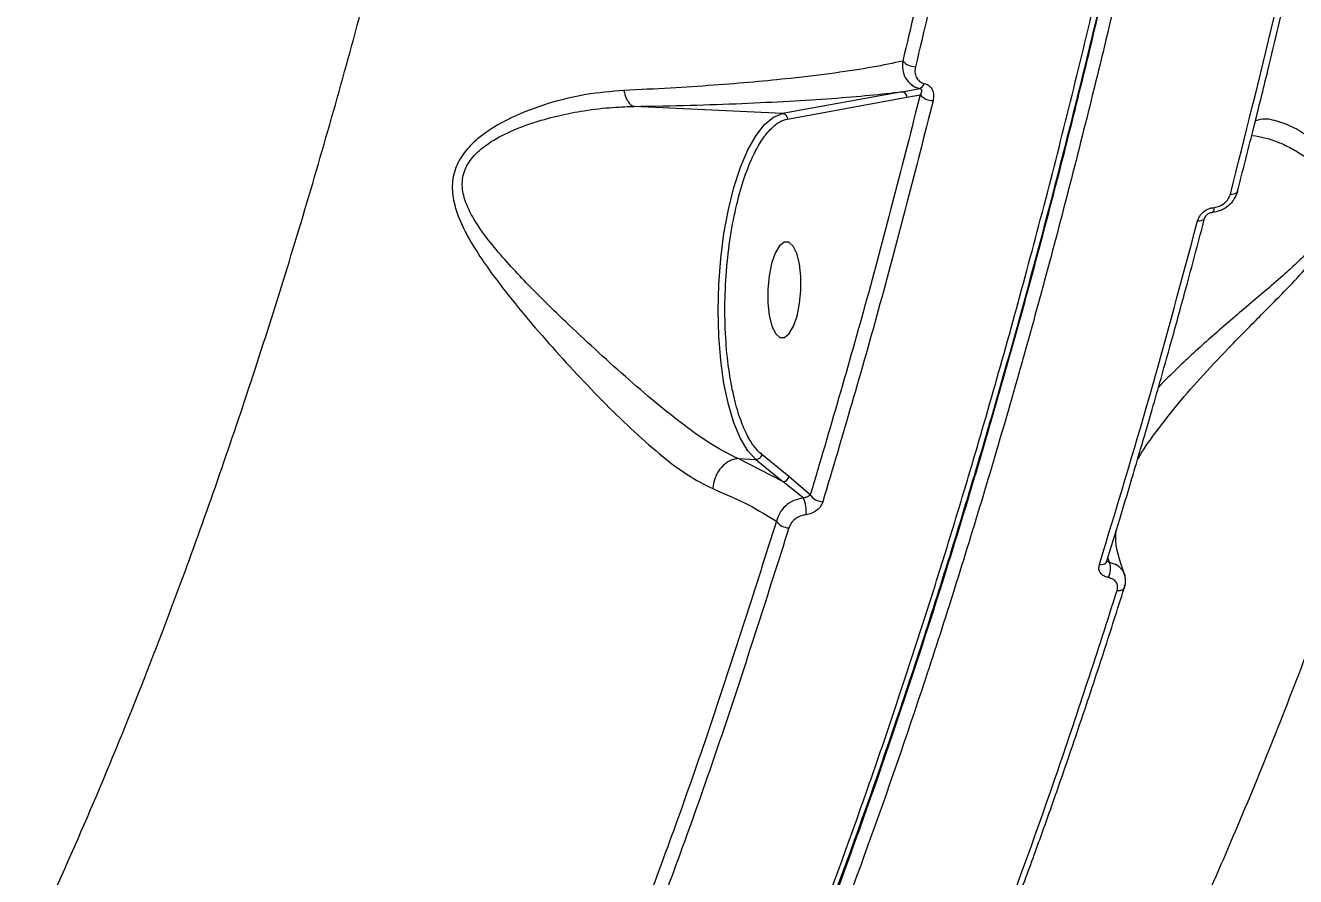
# Model space of a CAD drawing. Header units: millimetres. Extents: x -5609 to 5139, y -3980 to 3221.
# Drawn here: x 2520.1 to 2638.7, y -539.4 to -459.9 of the extents above; entities that cross this region are included whole.
import ezdxf

# ---------------------------------------------------------------- set-up
doc = ezdxf.new("R2010")
doc.units = ezdxf.units.MM
for name, color, linetype in [('DIKOM_ОБЪЕКТ', 7, 'Continuous'), ('DIKOM_РАЗМЕР_ЗОНА', 7, 'Continuous'), ('DIKOM_РАЗМЕР_ОБЪЕКТА', 7, 'Continuous')]:
    doc.layers.add(name, color=color, linetype=linetype)
doc.styles.add('style1', font='arial.ttf', dxfattribs={"width": 0.8})
doc.dimstyles.new('1-50', dxfattribs={"dimtxt": 300, "dimasz": 200, "dimexe": 100, "dimexo": 0, "dimgap": 100, "dimtad": 1, "dimtxsty": 'style1', "dimcen": 200, "dimclrd": 7, "dimclre": 7, "dimclrt": 7, "dimadec": 1, "dimazin": 2, "dimtfac": 1, "dimtmove": 0, "dimatfit": 2, "dimfxl": 0, "dimlwd": 25, "dimlwe": 18, "dimarcsym": 0})

# ---------------------------------------------------------------- blocks, each defined once
blk = doc.blocks.new('A$Cc336a1e3')
at = {"color": 7, "linetype": 'Continuous', "lineweight": 15}
for p, q in [((5422.11, 806.77), (5410.94, 804.74)), ((5422.11, 806.77), (5423.76, 807.08)), ((5422.56, 806.25), (5423.8, 806.49)), ((5410.94, 804.74), (5397.09, 805.4)), ((5411.4, 804.22), (5422.56, 806.25)), ((5410.94, 804.74), (5411.06, 804.72)), ((5450.35, 794.92), (5450.39, 795)), ((5406.79, 772.5), (5406.79, 772.5)), ((5406.79, 772.5), (5408.46, 772.42)), ((5410.99, 770.36), (5406.79, 772.5)), ((5408.46, 772.42), (5410.99, 770.36)), ((5411.52, 770.82), (5409, 772.88)), ((5412.88, 768.83), (5410.99, 770.36)), ((5413.54, 769.12), (5411.52, 770.82))]:
    blk.add_line(p, q, dxfattribs=at)
at = {"color": 8, "linetype": 'Continuous', "lineweight": 15}
for p, q in [((5454.78, 802.69), (5455.15, 802.66)), ((5441.31, 763.21), (5441.48, 762.8))]:
    blk.add_line(p, q, dxfattribs=at)
at = {"color": 7, "linetype": 'Continuous', "lineweight": 15, "flags": 128}
for points in [[(5408.46, 772.42), (5407.71, 773.24), (5407.02, 774.39), (5406.41, 775.84), (5405.89, 777.57), (5405.48, 779.52), (5405.18, 781.66), (5404.99, 783.95), (5404.93, 786.33), (5404.99, 788.76), (5405.18, 791.18), (5405.48, 793.53), (5405.9, 795.77), (5406.41, 797.84), (5407.02, 799.72), (5407.71, 801.34), (5408.47, 802.68), (5409.27, 803.71), (5410.1, 804.4), (5410.94, 804.74)], [(5410.65, 792.38), (5410.25, 791.69), (5409.92, 790.73), (5409.69, 789.57), (5409.57, 788.31), (5409.58, 787.04), (5409.71, 785.87), (5409.95, 784.9), (5410.29, 784.2), (5410.7, 783.83), (5411.14, 783.82), (5411.58, 784.18), (5411.98, 784.86), (5412.31, 785.82), (5412.54, 786.98), (5412.66, 788.25), (5412.66, 789.52), (5412.52, 790.68), (5412.28, 791.66), (5411.94, 792.35), (5411.53, 792.72), (5411.09, 792.73), (5410.65, 792.38)]]:
    blk.add_lwpolyline(points, dxfattribs=at)
at = {"color": 8, "linetype": 'Continuous', "lineweight": 15, "flags": 128}
for points in [[(5452.76, 797.2), (5452.93, 797.2), (5453.09, 797.22), (5453.22, 797.26), (5453.33, 797.32), (5453.4, 797.39), (5453.45, 797.47), (5453.46, 797.54)], [(5440.53, 762.61), (5440.71, 762.61), (5440.87, 762.64), (5441.01, 762.69), (5441.12, 762.76), (5441.2, 762.84), (5441.24, 762.95), (5441.25, 762.99)]]:
    blk.add_lwpolyline(points, dxfattribs=at)
at = {"color": 7, "linetype": 'Continuous', "lineweight": 15}
for centre, radius, start, end in [((5423.36, 810.71), 1.6, 222.1495, 269.9551), ((5422.08, 806.31), 0.454, 72.0516, 87.1725), ((5422.05, 806.26), 0.51, 358.0595, 70.696), ((5423.48, 807.73), 0.71, 292.871, 344.9894), ((5424.99, 807.48), 1.54, 219.6396, 270.5018), ((5411, 770.89), 0.53, 269.0093, 352.4292), ((5410.31, 767.6), 2.85, 353.199, 25.4841), ((5414.71, 769.87), 1.39, 212.354, 269.9919), ((5411.55, 767.45), 1.41, 213.8609, 269.4474), ((5439.7, 762.24), 1.87, 332.8537, 17.4696)]:
    blk.add_arc(centre, radius, start, end, dxfattribs=at)
at = {"color": 8, "linetype": 'Continuous', "lineweight": 15}
blk.add_arc((5449.83, 795.42), 0.719, 259.0258, 316.5348, dxfattribs=at)
at = {"color": 7, "linetype": 'Continuous', "lineweight": 15}
for points, knots in [([(5366.47, 639.15), (5368.93, 642.33), (5373.84, 648.68), (5381, 659.52), (5387.98, 671.24), (5394.74, 683.9), (5401.13, 697.13), (5407.14, 710.81), (5412.79, 724.85), (5417.11, 736.56), (5420.24, 745.54), (5422.26, 751.54), (5424.24, 757.64), (5426.19, 763.81), (5428.09, 770.07), (5431.16, 780.5), (5435.24, 795.34), (5440.11, 814.92), (5444.58, 834.87), (5448.65, 855.12), (5452.25, 875.14), (5455.39, 894.85), (5458.12, 914.16), (5459.99, 929.28), (5461.21, 940.1), (5461.9, 946.59), (5462.56, 953.08), (5463.18, 959.57), (5463.76, 966.04), (5464.31, 972.5), (5465.26, 984.51), (5466.44, 1002.04), (5467.54, 1025), (5468.2, 1047.66), (5468.44, 1069.94), (5468.29, 1089.1), (5467.92, 1105.23), (5467.46, 1118.44), (5466.86, 1131.43), (5466.13, 1144.19), (5465.25, 1156.72), (5464.25, 1169.01), (5463.12, 1181.05), (5461.56, 1195.71), (5459.44, 1212.84), (5456.6, 1232.21), (5453.4, 1250.96), (5449.85, 1269.06), (5445.95, 1286.45), (5441.73, 1303.08), (5437.19, 1318.92), (5432.34, 1333.92), (5427.23, 1348.11), (5423.58, 1356.81), (5421.76, 1361.16)], [0, 0, 0, 0, 0.025552, 0.050983, 0.076294, 0.101484, 0.126553, 0.149842, 0.173026, 0.196104, 0.205143, 0.214165, 0.223171, 0.232161, 0.241134, 0.250092, 0.276443, 0.302491, 0.328238, 0.353682, 0.378823, 0.402016, 0.424946, 0.447612, 0.455186, 0.46273, 0.470244, 0.477729, 0.485183, 0.492607, 0.500002, 0.526531, 0.552719, 0.578564, 0.604068, 0.629229, 0.644782, 0.660202, 0.675488, 0.690641, 0.70566, 0.720545, 0.735296, 0.749914, 0.775113, 0.80027, 0.825384, 0.850457, 0.875486, 0.900474, 0.925419, 0.950322, 0.975182, 1, 1, 1, 1]), ([(5367.13, 639.42), (5367.85, 640.32), (5369.21, 642.03), (5371.1, 644.52), (5372.72, 646.72), (5374.07, 648.59), (5375.2, 650.2), (5377.45, 653.44), (5380.73, 658.42), (5385.05, 665.44), (5390.24, 674.44), (5396.37, 686.04), (5403.11, 700.25), (5409.42, 714.92), (5415.31, 729.92), (5420.95, 745.68), (5426.34, 762.15), (5431.45, 779.28), (5436.29, 797.04), (5440.83, 815.39), (5445.07, 834.28), (5449, 853.67), (5452.6, 873.48), (5455.85, 893.67), (5458.77, 914.19), (5461.33, 934.99), (5463.54, 956.02), (5465.39, 977.23), (5466.86, 998.56), (5467.96, 1019.93), (5468.69, 1041.3), (5469.04, 1062.62), (5469.01, 1083.84), (5468.6, 1104.9), (5467.81, 1125.76), (5466.65, 1146.34), (5465.12, 1166.58), (5463.22, 1186.44), (5460.96, 1205.88), (5458.34, 1224.83), (5455.36, 1243.28), (5452.05, 1261.15), (5448.48, 1278.01), (5444.69, 1293.85), (5440.72, 1308.72), (5437.27, 1320.28), (5434.5, 1328.86), (5432.57, 1334.58), (5431.04, 1338.92), (5429.85, 1342.16), (5428.9, 1344.74), (5427.69, 1347.93), (5426.19, 1351.74), (5424.41, 1356.13), (5423.11, 1359.18), (5422.41, 1360.81)], [0, 0, 0, 0, 0.007473, 0.014038, 0.019684, 0.024396, 0.028181, 0.031571, 0.048145, 0.063179, 0.078212, 0.105054, 0.131895, 0.156297, 0.180744, 0.205166, 0.229565, 0.253964, 0.278363, 0.302761, 0.327166, 0.351622, 0.376024, 0.400421, 0.424819, 0.449216, 0.473614, 0.498037, 0.522477, 0.546874, 0.571271, 0.595669, 0.620065, 0.644465, 0.668917, 0.693327, 0.717725, 0.742122, 0.766521, 0.790918, 0.81533, 0.839783, 0.864185, 0.886958, 0.909732, 0.932505, 0.942527, 0.952483, 0.961633, 0.965112, 0.969632, 0.975381, 0.982366, 0.990583, 1, 1, 1, 1]), ([(5330.24, 706.77), (5331.99, 709.97), (5335.49, 716.35), (5340.55, 726.69), (5345.46, 737.52), (5350.2, 748.89), (5354.37, 759.71), (5358, 769.81), (5361.14, 779.06), (5364.17, 788.51), (5367.09, 798.16), (5369.9, 807.98), (5372.59, 817.96), (5375.9, 831), (5379.69, 847.28), (5383.77, 866.94), (5387.43, 886.86), (5390.21, 904.14), (5392.3, 918.59), (5393.83, 930.13), (5395.22, 941.68), (5396.49, 953.21), (5397.62, 964.73), (5398.62, 976.21), (5399.58, 988.67), (5400.45, 1002.1), (5401.19, 1016.47), (5401.74, 1030.71), (5402.1, 1044.8), (5402.28, 1058.71), (5402.28, 1072.7), (5402.09, 1086.75), (5401.71, 1100.83), (5401.15, 1114.67), (5400.42, 1128.26), (5399.51, 1141.58), (5398.24, 1157.12), (5396.48, 1174.71), (5394.08, 1194.1), (5391.32, 1212.76), (5388.19, 1230.8), (5384.71, 1248.19), (5380.83, 1265.02), (5376.62, 1281.23), (5373.52, 1291.41), (5371.96, 1296.5)], [0, 0, 0, 0, 0.025182, 0.050256, 0.075225, 0.100087, 0.124843, 0.143028, 0.161119, 0.179116, 0.197018, 0.214827, 0.232542, 0.250163, 0.282871, 0.315161, 0.347035, 0.378492, 0.396282, 0.413936, 0.431453, 0.448835, 0.466081, 0.48319, 0.500164, 0.52159, 0.542805, 0.563806, 0.584596, 0.605174, 0.625539, 0.646846, 0.667953, 0.688858, 0.709563, 0.730066, 0.750369, 0.782153, 0.81358, 0.844649, 0.875361, 0.906467, 0.937368, 0.968702, 1, 1, 1, 1]), ([(5454.18, 1256.31), (5455.3, 1250.24), (5457.53, 1238.09), (5460.43, 1219.09), (5463, 1199.56), (5465.18, 1179.51), (5466.95, 1159.46), (5468.32, 1139.48), (5469.32, 1119.65), (5469.86, 1103.1), (5470.12, 1089.99), (5470.23, 1080.4), (5470.26, 1070.76), (5470.21, 1061.1), (5470.04, 1047.81), (5469.61, 1030.77), (5468.73, 1009.9), (5467.47, 988.75), (5465.82, 967.39), (5463.82, 946.37), (5461.49, 925.74), (5458.84, 905.56), (5456.5, 889.93), (5454.69, 878.78), (5453.55, 872.03), (5452.36, 865.3), (5451.13, 858.59), (5449.86, 851.9), (5448.55, 845.23), (5446.37, 834.58), (5443.19, 820.04), (5438.81, 801.88), (5434.09, 784.05), (5429.02, 766.62), (5423.74, 750.04), (5418.26, 734.33), (5412.62, 719.51), (5407.91, 708.2), (5404.28, 700.02), (5401.84, 694.71), (5399.35, 689.51), (5396.83, 684.42), (5394.26, 679.44), (5390.34, 672.13), (5384.98, 662.83), (5378.1, 652.1), (5371.04, 642.29), (5363.82, 633.46), (5356.46, 625.64), (5348.97, 618.86), (5341.39, 613.15), (5333.72, 608.58), (5325.99, 605.07), (5320.82, 603.72), (5318.23, 603.04)], [0, 0, 0, 0, 0.024819, 0.049681, 0.074585, 0.099531, 0.12452, 0.147882, 0.17128, 0.194715, 0.205777, 0.216847, 0.227925, 0.239011, 0.250105, 0.273561, 0.297359, 0.321499, 0.345981, 0.370806, 0.394284, 0.418061, 0.442135, 0.45031, 0.458518, 0.466761, 0.475037, 0.483347, 0.49169, 0.500068, 0.523695, 0.547624, 0.571855, 0.596389, 0.621225, 0.644678, 0.668395, 0.692375, 0.701869, 0.711403, 0.720978, 0.730593, 0.74025, 0.749946, 0.774408, 0.798991, 0.823695, 0.848519, 0.873464, 0.89853, 0.923716, 0.949023, 0.974451, 1, 1, 1, 1]), ([(5438.13, 890.17), (5437, 883.19), (5434.74, 869.24), (5430.9, 848.86), (5426.75, 828.9), (5423.7, 816.07), (5422.17, 809.64)], [0, 0, 0, 0, 0.250351, 0.500001, 0.749649, 1, 1, 1, 1]), ([(5439.36, 889.83), (5438.25, 882.96), (5436.01, 869.15), (5432.19, 848.83), (5428.01, 828.69), (5424.92, 815.66), (5423.36, 809.11)], [0, 0, 0, 0, 0.24551, 0.494014, 0.745511, 1, 1, 1, 1]), ([(5452.76, 797.2), (5454.13, 802.64), (5456.86, 813.45), (5460.63, 830.12), (5464.12, 846.93), (5467.34, 863.87), (5469.27, 875.33), (5470.22, 881.03)], [0, 0, 0, 0, 0.204931, 0.407396, 0.607396, 0.804931, 1, 1, 1, 1]), ([(5453.41, 797.4), (5453.94, 799.46), (5454.9, 803.21), (5456.18, 808.39), (5457.19, 812.57), (5458, 815.99), (5458.71, 819.04), (5459.72, 823.46), (5461.04, 829.38), (5462.55, 836.44), (5463.93, 843.16), (5465.16, 849.33), (5466.14, 854.37), (5466.94, 858.64), (5467.68, 862.67), (5468.6, 867.81), (5469.7, 874.08), (5470.46, 878.66), (5470.87, 881.14)], [0, 0, 0, 0, 0.077815, 0.142452, 0.193967, 0.232964, 0.269152, 0.306018, 0.394983, 0.48429, 0.560064, 0.634695, 0.702747, 0.737053, 0.783761, 0.843143, 0.91524, 1, 1, 1, 1]), ([(4765.74, 823.51), (4767.12, 822.69), (4769.48, 821.3), (4772.54, 819.52), (4774.91, 818.14), (4778.55, 816.03), (4785.51, 812.03), (4798.99, 804.42), (4816.76, 794.71), (4837.11, 784.04), (4861.96, 771.49), (4892.26, 757.04), (4926.85, 741.74), (4960.47, 727.94), (4993.03, 715.55), (5025.81, 704.05), (5058.97, 693.37), (5092.49, 683.54), (5126.35, 674.6), (5160.32, 666.62), (5194.35, 659.59), (5229.57, 653.32), (5265.93, 647.93), (5301.91, 643.74), (5330.19, 641.27), (5346.58, 640.17), (5352.58, 639.81), (5354.34, 639.71), (5356.3, 639.6), (5358.83, 639.46), (5362.24, 639.27), (5364.82, 639.15), (5366.27, 639.08)], [0, 0, 0, 0, 0.007395, 0.012651, 0.01635, 0.020071, 0.032042, 0.053428, 0.091616, 0.125713, 0.15981, 0.220696, 0.281581, 0.335944, 0.390306, 0.444669, 0.499032, 0.554384, 0.609735, 0.665086, 0.720438, 0.77579, 0.836676, 0.897563, 0.951144, 0.97472, 0.977721, 0.980527, 0.983306, 0.987344, 0.992909, 1, 1, 1, 1]), ([(5422.17, 809.64), (5421.27, 809.44), (5419.45, 809.05), (5415.9, 808.51), (5412.13, 808.05), (5408.29, 807.67), (5404.53, 807.37), (5400.51, 807.1), (5397.6, 806.96), (5396.13, 806.89)], [0, 0, 0, 0, 0.166103, 0.333194, 0.50106, 0.626217, 0.750502, 0.874921, 1, 1, 1, 1]), ([(5422.17, 809.64), (5422.16, 809.36), (5422.12, 808.8), (5422.4, 808.01), (5422.85, 807.49), (5423.34, 807.19), (5423.62, 807.12), (5423.76, 807.08)], [0, 0, 0, 0, 0.238876, 0.482859, 0.736279, 0.867581, 1, 1, 1, 1]), ([(5423.36, 809.11), (5423.33, 808.94), (5423.28, 808.6), (5423.4, 808.13), (5423.64, 807.8), (5423.92, 807.62), (5424.09, 807.57), (5424.17, 807.55)], [0, 0, 0, 0, 0.250804, 0.500584, 0.749865, 0.875166, 1, 1, 1, 1]), ([(5396.13, 806.89), (5394.95, 806.79), (5392.58, 806.59), (5389.02, 805.72), (5385.56, 804.42), (5382.86, 802.83), (5381.14, 801.09), (5380.27, 799.51), (5380.02, 797.75), (5380.37, 795.81), (5381.23, 793.77), (5382.49, 791.65), (5384.16, 789.26), (5386.27, 786.58), (5388.79, 783.63), (5391.41, 780.73), (5394.09, 777.92), (5396.8, 775.26), (5399.48, 772.88), (5402.08, 770.88), (5403.65, 770.09), (5404.44, 769.7)], [0, 0, 0, 0, 0.062385, 0.124964, 0.188418, 0.252442, 0.285007, 0.317863, 0.350672, 0.383199, 0.426048, 0.467904, 0.509437, 0.571791, 0.633379, 0.694518, 0.755969, 0.816857, 0.877946, 0.938723, 1, 1, 1, 1]), ([(5396.13, 806.89), (5396.2, 806.64), (5396.33, 806.15), (5396.61, 805.7), (5396.86, 805.46), (5397.02, 805.42), (5397.08, 805.4)], [0, 0, 0, 0, 0.324572, 0.607061, 0.833183, 1, 1, 1, 1]), ([(5397.09, 805.4), (5398.86, 805.43), (5402.39, 805.5), (5407.21, 805.67), (5411.64, 805.89), (5415.62, 806.14), (5419.18, 806.44), (5421.13, 806.66), (5422.11, 806.77)], [0, 0, 0, 0, 0.166883, 0.332912, 0.499022, 0.666245, 0.833612, 1, 1, 1, 1]), ([(5423.8, 806.49), (5422.17, 800.09), (5418.91, 787.3), (5415.33, 775.18), (5413.54, 769.12)], [0, 0, 0, 0, 0.500001, 1, 1, 1, 1]), ([(5423.76, 807.08), (5423.79, 807.07), (5423.85, 807.05), (5423.92, 806.97), (5423.96, 806.79), (5423.87, 806.61), (5423.8, 806.49)], [0, 0, 0, 0, 0.085369, 0.184617, 0.424186, 1, 1, 1, 1]), ([(5424.17, 807.55), (5424.26, 807.52), (5424.43, 807.47), (5424.72, 807.28), (5424.97, 806.94), (5425.09, 806.45), (5425.03, 806.11), (5425.01, 805.93)], [0, 0, 0, 0, 0.124689, 0.250077, 0.499411, 0.749241, 1, 1, 1, 1]), ([(5406.79, 772.5), (5406.01, 772.89), (5404.44, 773.67), (5401.81, 775.55), (5399.07, 777.73), (5396.26, 780.16), (5393.44, 782.7), (5391.02, 784.97), (5388.87, 787.05), (5387.11, 788.82), (5385.37, 790.67), (5383.81, 792.47), (5382.42, 794.33), (5381.55, 795.88), (5381.17, 797.06), (5380.99, 798.07), (5381.13, 799.35), (5381.97, 800.72), (5383.39, 801.95), (5385.29, 803), (5387.54, 803.87), (5389.83, 804.51), (5392.25, 805), (5394.66, 805.31), (5396.32, 805.37), (5397.08, 805.4)], [0, 0, 0, 0, 0.060384, 0.12128, 0.183277, 0.245587, 0.30876, 0.37169, 0.410428, 0.458153, 0.498625, 0.541176, 0.582849, 0.62376, 0.639649, 0.654269, 0.684153, 0.714213, 0.744932, 0.786125, 0.82901, 0.871897, 0.911317, 0.958956, 1, 1, 1, 1]), ([(5397.09, 805.4), (5397.09, 805.4), (5397.09, 805.4), (5397.08, 805.4), (5397.08, 805.4), (5397.08, 805.4)], [0, 0, 0, 0, 0.547174, 0.771628, 1, 1, 1, 1]), ([(5425.01, 805.93), (5423.38, 799.55), (5420.11, 786.72), (5416.52, 774.58), (5414.71, 768.48)], [0, 0, 0, 0, 0.497564, 1, 1, 1, 1]), ([(5409, 772.88), (5408.78, 773.09), (5408.32, 773.54), (5407.65, 774.62), (5407, 776.11), (5406.42, 778.08), (5405.94, 780.54), (5405.63, 783.44), (5405.53, 786.66), (5405.67, 790.01), (5406.05, 793.28), (5406.64, 796.27), (5407.37, 798.82), (5408.19, 800.85), (5409.04, 802.36), (5409.87, 803.37), (5410.66, 804), (5411.16, 804.15), (5411.4, 804.22)], [0, 0, 0, 0, 0.046685, 0.09828, 0.15497, 0.216726, 0.283217, 0.353739, 0.427192, 0.502147, 0.576989, 0.650118, 0.720142, 0.786015, 0.847084, 0.903065, 0.953963, 1, 1, 1, 1]), ([(5411.06, 804.72), (5411.09, 804.71), (5411.18, 804.67), (5411.29, 804.57), (5411.36, 804.45), (5411.39, 804.33), (5411.4, 804.26), (5411.4, 804.22)], [0, 0, 0, 0, 0.195197, 0.426842, 0.694661, 0.842804, 1, 1, 1, 1]), ([(5451.05, 795.5), (5451.33, 795.55), (5451.87, 795.65), (5452.61, 796.12), (5453.18, 796.74), (5453.36, 797.23), (5453.45, 797.48)], [0, 0, 0, 0, 0.250901, 0.501107, 0.75044, 1, 1, 1, 1]), ([(5451.24, 795.96), (5451.42, 796), (5451.76, 796.06), (5452.23, 796.35), (5452.59, 796.75), (5452.71, 797.05), (5452.76, 797.2)], [0, 0, 0, 0, 0.24984, 0.499674, 0.74971, 1, 1, 1, 1]), ([(5449.7, 794.71), (5449.75, 794.86), (5449.87, 795.17), (5450.24, 795.57), (5450.71, 795.87), (5451.07, 795.93), (5451.24, 795.96)], [0, 0, 0, 0, 0.250519, 0.500772, 0.750859, 1, 1, 1, 1]), ([(5440.53, 762.61), (5442.13, 767.85), (5445.3, 778.29), (5448.24, 789.26), (5449.7, 794.71)], [0, 0, 0, 0, 0.502924, 1, 1, 1, 1]), ([(5441.2, 762.85), (5441.61, 764.18), (5442.37, 766.65), (5443.41, 770.08), (5444.24, 772.91), (5444.91, 775.18), (5445.57, 777.47), (5446.38, 780.32), (5447.48, 784.24), (5448.84, 789.21), (5449.82, 792.9), (5450.35, 794.92)], [0, 0, 0, 0, 0.129072, 0.23834, 0.32783, 0.397566, 0.452498, 0.542853, 0.664201, 0.816563, 1, 1, 1, 1]), ([(5450.39, 795), (5450.41, 795.06), (5450.46, 795.17), (5450.59, 795.31), (5450.72, 795.4), (5450.83, 795.45), (5450.94, 795.49), (5451.01, 795.5), (5451.05, 795.5)], [0, 0, 0, 0, 0.256894, 0.512176, 0.637585, 0.760652, 0.881072, 1, 1, 1, 1]), ([(5406.79, 772.5), (5406.65, 772.48), (5406.37, 772.45), (5405.95, 772.27), (5405.54, 771.99), (5405.18, 771.64), (5404.87, 771.21), (5404.61, 770.66), (5404.48, 770.16), (5404.45, 769.83), (5404.44, 769.74), (5404.44, 769.71), (5404.44, 769.7)], [0, 0, 0, 0, 0.11936, 0.244323, 0.372198, 0.499995, 0.613654, 0.749793, 0.928579, 0.976585, 0.991275, 1, 1, 1, 1]), ([(5409, 772.88), (5408.98, 772.82), (5408.95, 772.69), (5408.82, 772.54), (5408.65, 772.43), (5408.53, 772.43), (5408.46, 772.42)], [0, 0, 0, 0, 0.249966, 0.499971, 0.750134, 1, 1, 1, 1]), ([(5404.44, 769.7), (5405.61, 769.19), (5407.94, 768.18), (5409.56, 767.16), (5410.37, 766.66)], [0, 0, 0, 0, 0.500871, 1, 1, 1, 1]), ([(5412.88, 768.83), (5412.58, 768.77), (5411.99, 768.64), (5411.22, 768.12), (5410.63, 767.44), (5410.46, 766.92), (5410.37, 766.66)], [0, 0, 0, 0, 0.256033, 0.507077, 0.754318, 1, 1, 1, 1]), ([(5413.54, 769.12), (5413.5, 769.09), (5413.44, 769.02), (5413.28, 768.92), (5413.12, 768.87), (5412.98, 768.84), (5412.91, 768.83), (5412.88, 768.83)], [0, 0, 0, 0, 0.280634, 0.547594, 0.78828, 0.897602, 1, 1, 1, 1]), ([(5414.71, 768.48), (5414.65, 768.33), (5414.53, 768.04), (5414.16, 767.66), (5413.68, 767.37), (5413.32, 767.3), (5413.14, 767.26)], [0, 0, 0, 0, 0.250262, 0.500263, 0.749934, 1, 1, 1, 1]), ([(5410.37, 766.66), (5408.42, 760.48), (5404.51, 748.14), (5398.27, 730.66), (5393.88, 719.77), (5391.68, 714.32)], [0, 0, 0, 0, 0.333512, 0.666488, 1, 1, 1, 1]), ([(5413.14, 767.26), (5412.96, 767.23), (5412.59, 767.16), (5412.1, 766.86), (5411.72, 766.48), (5411.6, 766.18), (5411.54, 766.03)], [0, 0, 0, 0, 0.250129, 0.499796, 0.749765, 1, 1, 1, 1]), ([(5411.54, 766.03), (5409.59, 759.9), (5405.69, 747.57), (5399.44, 730.04), (5395.02, 719.07), (5392.8, 713.57)], [0, 0, 0, 0, 0.33066, 0.663993, 1, 1, 1, 1]), ([(5442.92, 761.59), (5442.47, 762.85), (5441.94, 764.31), (5442.09, 765.63), (5442.11, 765.81)], [0, 0, 0, 0, 0.864732, 1, 1, 1, 1]), ([(5441.36, 761.39), (5441.21, 761.43), (5440.91, 761.51), (5440.61, 761.81), (5440.45, 762.18), (5440.51, 762.46), (5440.53, 762.61)], [0, 0, 0, 0, 0.249805, 0.499722, 0.749691, 1, 1, 1, 1]), ([(5442.89, 760.49), (5442.94, 760.7), (5443.03, 761.12), (5442.93, 761.53), (5442.87, 761.73)], [0, 0, 0, 0, 0.496544, 1, 1, 1, 1]), ([(5418.83, 697.16), (5419.5, 698.63), (5420.73, 701.33), (5422.38, 705.08), (5423.7, 708.13), (5424.76, 710.64), (5425.7, 712.88), (5427.04, 716.15), (5428.81, 720.55), (5430.87, 725.85), (5432.78, 730.94), (5434.51, 735.65), (5435.89, 739.51), (5437.04, 742.8), (5438.11, 745.92), (5439.46, 749.92), (5441.08, 754.82), (5442.23, 758.45), (5442.85, 760.4)], [0, 0, 0, 0, 0.077832, 0.14249, 0.194032, 0.233052, 0.269239, 0.306105, 0.395071, 0.484382, 0.56016, 0.634803, 0.702865, 0.737138, 0.783806, 0.84314, 0.915183, 1, 1, 1, 1]), ([(5442.19, 760.17), (5442.22, 760.31), (5442.27, 760.59), (5442.12, 760.97), (5441.81, 761.26), (5441.51, 761.34), (5441.36, 761.39)], [0, 0, 0, 0, 0.250294, 0.500365, 0.750181, 1, 1, 1, 1]), ([(5442.19, 760.17), (5442.3, 760.17), (5442.53, 760.18), (5442.78, 760.3), (5442.92, 760.49), (5442.9, 760.64), (5442.89, 760.71)], [0, 0, 0, 0, 0.240882, 0.500062, 0.759123, 1, 1, 1, 1]), ([(5418.16, 696.88), (5420.34, 701.76), (5424.68, 711.47), (5430.84, 727.08), (5436.71, 743.21), (5440.37, 754.54), (5442.19, 760.17)], [0, 0, 0, 0, 0.254491, 0.505987, 0.75449, 1, 1, 1, 1])]:
    blk.add_open_spline(points, degree=3, knots=knots, dxfattribs=at)
at = {"color": 8, "linetype": 'Continuous', "lineweight": 15}
for points, knots in [([(5366.69, 639.41), (5367.67, 640.57), (5371.08, 644.64), (5376.79, 652.7), (5383.78, 663.51), (5390.59, 675.33), (5397.21, 688.06), (5403.64, 701.72), (5409.88, 716.3), (5415.89, 731.74), (5421.63, 747.95), (5427.1, 764.86), (5432.27, 782.42), (5437.15, 800.64), (5441.74, 819.52), (5446.01, 839.01), (5449.95, 859), (5453.54, 879.39), (5456.77, 900.11), (5459.63, 921.15), (5462.13, 942.51), (5464.25, 964.15), (5466, 985.96), (5467.34, 1007.81), (5468.3, 1029.63), (5468.86, 1051.4), (5469.03, 1073.13), (5468.8, 1094.78), (5468.17, 1116.28), (5467.15, 1137.49), (5465.74, 1158.33), (5463.95, 1178.73), (5461.78, 1198.73), (5459.23, 1218.28), (5456.31, 1237.4), (5454.06, 1249.66), (5452.94, 1255.8)], [0, 0, 0, 0, 0.012048, 0.042108, 0.072057, 0.101884, 0.131679, 0.161547, 0.191548, 0.221637, 0.251663, 0.281507, 0.311314, 0.341145, 0.371064, 0.401132, 0.431207, 0.461141, 0.490998, 0.520838, 0.550726, 0.580807, 0.610876, 0.640841, 0.670687, 0.700479, 0.730327, 0.760314, 0.790383, 0.820433, 0.85032, 0.880115, 0.909937, 0.93985, 0.969876, 1, 1, 1, 1]), ([(5505.21, 1182.96), (5505.74, 1177.77), (5506.8, 1167.38), (5508.08, 1151.46), (5509.12, 1135.36), (5509.91, 1119.05), (5510.42, 1103.58), (5510.69, 1088.93), (5510.78, 1075.16), (5510.69, 1061.2), (5510.42, 1047.09), (5509.98, 1032.83), (5509.36, 1018.69), (5508.57, 1004.69), (5507.62, 990.84), (5506.49, 976.88), (5505.18, 962.85), (5503.68, 948.77), (5502.1, 935.55), (5500.48, 923.21), (5498.84, 911.74), (5497.07, 900.28), (5495.16, 888.83), (5493.12, 877.43), (5490.94, 866.07), (5488.16, 852.47), (5484.66, 836.74), (5480.3, 819.08), (5475.6, 801.77), (5471.27, 787.33), (5467.46, 775.57), (5464.3, 766.32), (5461.02, 757.26), (5457.63, 748.41), (5454.13, 739.78), (5450.52, 731.4), (5446.42, 722.43), (5441.79, 713.01), (5436.62, 703.31), (5431.29, 694.17), (5425.81, 685.61), (5419.8, 677.11), (5413.25, 668.88), (5406.15, 661.19), (5399.12, 654.65), (5394.43, 651.26), (5392.18, 649.64)], [0, 0, 0, 0, 0.025265, 0.050553, 0.075668, 0.100692, 0.12585, 0.146333, 0.166977, 0.18778, 0.208743, 0.229866, 0.251148, 0.271484, 0.292022, 0.312761, 0.333702, 0.354843, 0.376186, 0.393651, 0.411272, 0.429049, 0.446981, 0.46507, 0.483315, 0.501715, 0.531535, 0.561771, 0.592423, 0.623491, 0.641432, 0.65951, 0.677724, 0.696073, 0.714559, 0.73318, 0.751938, 0.776669, 0.801585, 0.826684, 0.851968, 0.877437, 0.908459, 0.939648, 0.971003, 1, 1, 1, 1]), ([(5444.09, 772.4), (5444.12, 772.45), (5444.53, 773.22), (5445.8, 775), (5447.84, 777.61), (5450.24, 780.35), (5452.86, 783.12), (5455.34, 785.62), (5457.57, 787.87), (5459.48, 789.87), (5461.16, 791.82), (5462.45, 793.71), (5463.22, 795.5), (5463.41, 797.17), (5463.03, 799.04), (5461.94, 800.83), (5460.35, 802.38), (5458.69, 803.48), (5457.08, 804.08), (5455.87, 804.3), (5455.26, 804.1), (5455.1, 804.06)], [0, 0, 0, 0, 0.004466, 0.072589, 0.140418, 0.208986, 0.277574, 0.346311, 0.392746, 0.439672, 0.487069, 0.522922, 0.559224, 0.595557, 0.631521, 0.702186, 0.771805, 0.841043, 0.909323, 0.977516, 1, 1, 1, 1]), ([(5455.15, 802.66), (5455.51, 802.58), (5456.23, 802.43), (5457.34, 802.03), (5458.46, 801.5), (5459.57, 800.83), (5460.62, 800.02), (5461.48, 799.12), (5462.12, 798.14), (5462.5, 797.1), (5462.54, 795.88), (5462.09, 794.53), (5461.39, 793.44), (5460.71, 792.59), (5459.96, 791.76), (5458.94, 790.75), (5456.98, 788.97), (5454.22, 786.65), (5450.89, 783.79), (5448.13, 781.29), (5446.64, 779.78), (5446.06, 779.19)], [0, 0, 0, 0, 0.052134, 0.104675, 0.157435, 0.210874, 0.263085, 0.314461, 0.353113, 0.391072, 0.42829, 0.465153, 0.502538, 0.520777, 0.54064, 0.579408, 0.6185, 0.722486, 0.829241, 0.933376, 1, 1, 1, 1]), ([(5451.24, 795.96), (5451.23, 795.88), (5451.21, 795.71), (5451.14, 795.56), (5451.08, 795.49), (5451.05, 795.5), (5451.05, 795.5)], [0, 0, 0, 0, 0.320244, 0.657737, 0.995148, 1, 1, 1, 1]), ([(5441.48, 762.8), (5441.43, 762.81), (5441.33, 762.84), (5441.24, 762.92), (5441.22, 762.99), (5441.21, 763.01)], [0, 0, 0, 0, 0.370179, 0.74166, 1, 1, 1, 1]), ([(5442.94, 761.35), (5442.94, 761.37), (5442.97, 761.63), (5442.73, 762.07), (5442.25, 762.58), (5441.74, 762.73), (5441.48, 762.8)], [0, 0, 0, 0, 0.032541, 0.354989, 0.677373, 1, 1, 1, 1])]:
    blk.add_open_spline(points, degree=3, knots=knots, dxfattribs=at)
blk = doc.blocks.new('*D3')
at = {"layer": 'Defpoints', "color": 0, "transparency": 16777216}
for p in [(3639.92, 380.08), (-2820.17, -123), (3639.92, -3311)]:
    blk.add_point(p, dxfattribs=at)
at = {"layer": 'DIKOM_РАЗМЕР_ОБЪЕКТА', "color": 7, "lineweight": 18, "transparency": 16777216}
for p, q in [((3639.92, 380.08), (3639.92, -3411)), ((-2820.17, -123), (-2820.17, -3411))]:
    blk.add_line(p, q, dxfattribs=at)
at = {"layer": 'DIKOM_РАЗМЕР_ОБЪЕКТА', "color": 7, "lineweight": 25, "transparency": 16777216}
blk.add_line((-2620.17, -3311), (3439.92, -3311), dxfattribs=at)
at = {"layer": 'DIKOM_РАЗМЕР_ОБЪЕКТА', "color": 7, "transparency": 16777216}
for points in [[(-2620.17, -3277.67), (-2620.17, -3344.33), (-2820.17, -3311)], [(3439.92, -3277.67), (3439.92, -3344.33), (3639.92, -3311)]]:
    blk.add_solid(points, dxfattribs=at)
at = {"layer": 'DIKOM_РАЗМЕР_ОБЪЕКТА', "color": 7, "transparency": 16777216, "insert": (300, -3057.83), "char_height": 300, "attachment_point": 5, "style": 'style1'}
blk.add_mtext('6450', dxfattribs=at)
blk = doc.blocks.new('*D4')
at = {"layer": 'Defpoints', "color": 0, "transparency": 16777216}
for p in [(-4320.17, -436.14), (5138.62, -774.64), (5138.62, -3880)]:
    blk.add_point(p, dxfattribs=at)
at = {"layer": 'DIKOM_РАЗМЕР_ЗОНА', "color": 7, "lineweight": 18, "transparency": 16777216}
for p, q in [((-4320.17, -436.14), (-4320.17, -3980)), ((5138.62, -774.64), (5138.62, -3980))]:
    blk.add_line(p, q, dxfattribs=at)
at = {"layer": 'DIKOM_РАЗМЕР_ЗОНА', "color": 7, "lineweight": 25, "transparency": 16777216}
blk.add_line((-4120.17, -3880), (4938.62, -3880), dxfattribs=at)
at = {"layer": 'DIKOM_РАЗМЕР_ЗОНА', "color": 7, "transparency": 16777216}
for points in [[(-4120.17, -3846.67), (-4120.17, -3913.33), (-4320.17, -3880)], [(4938.62, -3846.67), (4938.62, -3913.33), (5138.62, -3880)]]:
    blk.add_solid(points, dxfattribs=at)
at = {"layer": 'DIKOM_РАЗМЕР_ЗОНА', "color": 7, "transparency": 16777216, "insert": (346.78, -3626.83), "char_height": 300, "attachment_point": 5, "style": 'style1'}
blk.add_mtext('9450', dxfattribs=at)

msp = doc.modelspace()

# ---------------------------------------------------------------- linework, layer by layer
at = {"layer": 'DIKOM_РАЗМЕР_ОБЪЕКТА'}
msp.add_circle((2594.5, 436), 1052.678, dxfattribs=at)

# ---------------------------------------------------------------- block references
at = {"layer": 'DIKOM_ОБЪЕКТ'}
msp.add_blockref('A$Cc336a1e3', (-2820.166, -1272.903), dxfattribs=at)

# ---------------------------------------------------------------- dimensions: what is measured, and where the dimension line sits
at = {"layer": 'DIKOM_РАЗМЕР_ЗОНА'}
dim = msp.add_linear_dim(base=(5138.624, -3880), p1=(-4320.166, -436.141), p2=(5138.624, -774.641), text='9450', dimstyle='1-50', dxfattribs=at)
dim.commit()
dim.dimension.update_dxf_attribs({"geometry": '*D4', "text_midpoint": (346.776, -3880), "dimtype": 160})
at = {"layer": 'DIKOM_РАЗМЕР_ОБЪЕКТА'}
dim = msp.add_linear_dim(base=(3639.915, -3311), p1=(-2820.166, -123), p2=(3639.915, 380.085), text='6450', dimstyle='1-50', dxfattribs=at)
dim.commit()
dim.dimension.update_dxf_attribs({"geometry": '*D3', "text_midpoint": (300, -3311), "dimtype": 160})

doc.saveas('drawing.dxf')
